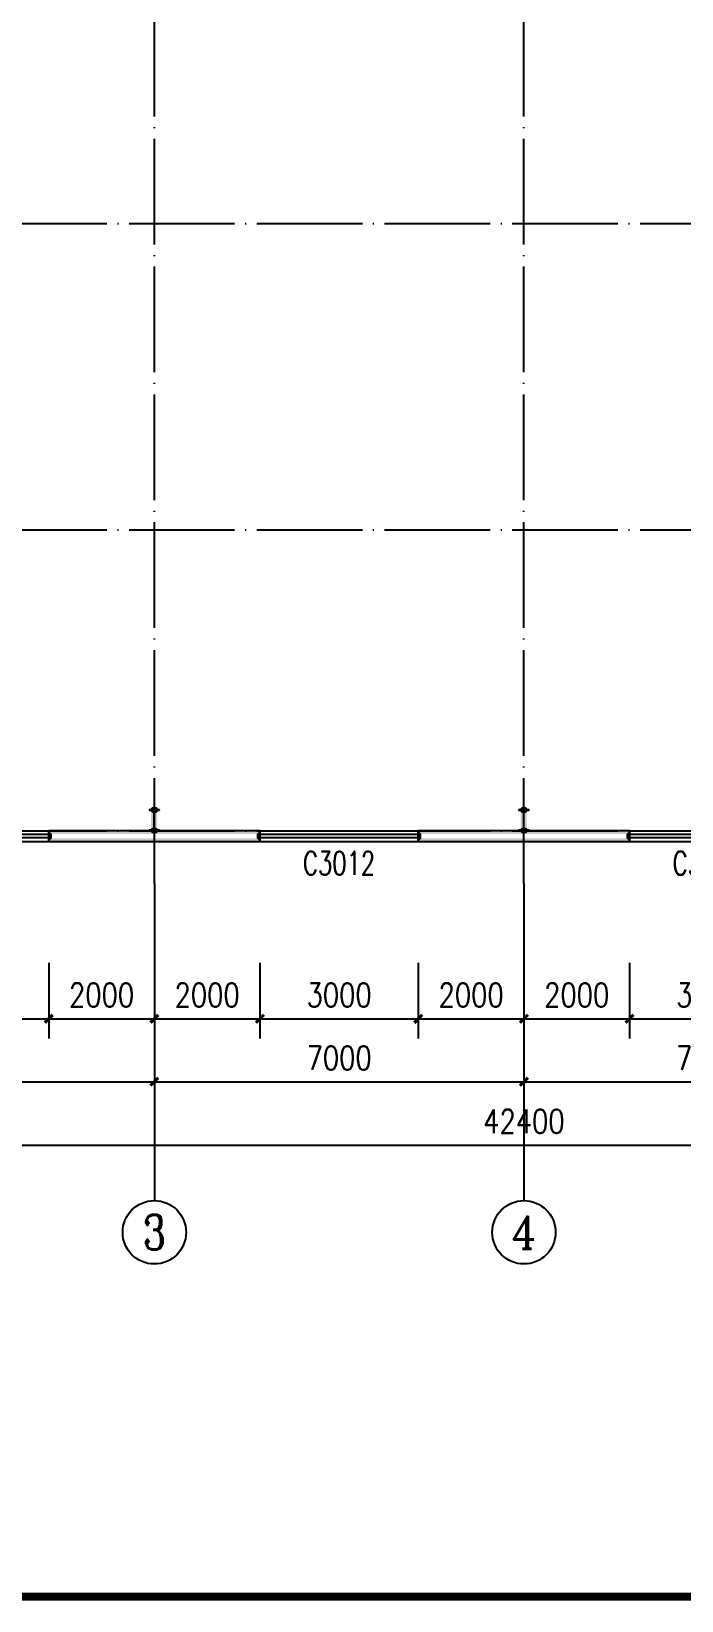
# Model space of a CAD drawing. Extents: x -21908402 to 2004492, y 83987 to 5079726.
# Drawn here: x 1844961 to 1857278, y 274412 to 304119 of the extents above; entities that cross this region are included whole.
import ezdxf
from ezdxf.enums import TextEntityAlignment as Align

# ---------------------------------------------------------------- set-up
doc = ezdxf.new("R2010")
doc.units = 0
doc.header["$LTSCALE"] = 1000
doc.linetypes.add('DOTE', pattern=[2.42, 2, -0.2, 0.02, -0.2])
doc.layers.get('0').update_dxf_attribs({"linetype": 'CONTINUOUS'})
doc.layers.get('DEFPOINTS').update_dxf_attribs({"linetype": 'CONTINUOUS'})
for name, color, linetype in [('AXIS', 3, 'CONTINUOUS'), ('AXIS_TEXT', 7, 'CONTINUOUS'), ('COLUMN', 9, 'CONTINUOUS'), ('DOTE', 1, 'DOTE'), ('PUB_DIM', 3, 'CONTINUOUS'), ('PUB_TITLE', 4, 'CONTINUOUS'), ('PUB_WALL', 9, 'CONTINUOUS'), ('WALL', 6, 'CONTINUOUS'), ('WINDOW', 94, 'CONTINUOUS'), ('WINDOW_TEXT', 7, 'CONTINUOUS')]:
    doc.layers.add(name, color=color, linetype=linetype)
doc.styles.add('_TCH_AXIS', font='COMPLEX', dxfattribs={"bigfont": 'GBCBIG'})
doc.styles.add('_TCH_WINDOW', font='SIMPLEX', dxfattribs={"bigfont": 'GBCBIG'})
doc.styles.add('COMPLEX', font='COMPLEX')
doc.styles.add('DIM_FONT', font='simplex.shx', dxfattribs={"width": 0.8})
doc.dimstyles.new('DIMN150', dxfattribs={"dimscale": 1.5, "dimtxt": 300, "dimasz": 100, "dimexe": 250, "dimexo": 300, "dimgap": 150, "dimtad": 1, "dimdec": 0, "dimzin": 0, "dimtxsty": 'DIM_FONT', "dimblk": 'ARCHTICK', "dimcen": 0.09, "dimclrt": 7, "dimazin": 3, "dimtfac": 1, "dimtdec": 0, "dimtix": 1, "dimtmove": 0, "dimatfit": 3, "dimtolj": 1, "dimtzin": 0})

# ---------------------------------------------------------------- blocks, each defined once
blk = doc.blocks.new('_ARCHTICK')
at = {"color": 0, "linetype": 'BYBLOCK', "const_width": 0.4}
blk.add_lwpolyline([(-0.5, -0.5), (0.5, 0.5)], dxfattribs=at)
blk = doc.blocks.new('*D203')
at = {"layer": 'DEFPOINTS', "color": 0}
for p in [(1842291, 286935), (1845291, 286935), (1845291, 285427)]:
    blk.add_point(p, dxfattribs=at)
at = {"layer": 'PUB_DIM', "color": 0}
for p, q in [((1842291, 286485), (1842291, 285052)), ((1845291, 286485), (1845291, 285052)), ((1842291, 285427), (1845291, 285427))]:
    blk.add_line(p, q, dxfattribs=at)
at = {"layer": 'PUB_DIM', "color": 0, "xscale": 150, "yscale": 150, "zscale": 150, "rotation": 180}
blk.add_blockref('_ARCHTICK', (1842291, 285427), dxfattribs=at)
at = {"layer": 'PUB_DIM', "color": 0, "xscale": 150, "yscale": 150, "zscale": 150}
blk.add_blockref('_ARCHTICK', (1845291, 285427), dxfattribs=at)
at = {"layer": 'PUB_DIM', "color": 7, "insert": (1843791, 285877), "char_height": 450, "attachment_point": 5, "style": 'DIM_FONT'}
blk.add_mtext('\\A1;3000', dxfattribs=at)
blk = doc.blocks.new('*D204')
at = {"layer": 'DEFPOINTS', "color": 0}
for p in [(1845291, 286935), (1847291, 286935), (1847291, 285427)]:
    blk.add_point(p, dxfattribs=at)
at = {"layer": 'PUB_DIM', "color": 0}
for p, q in [((1845291, 286485), (1845291, 285052)), ((1847291, 286485), (1847291, 285052)), ((1845291, 285427), (1847291, 285427))]:
    blk.add_line(p, q, dxfattribs=at)
at = {"layer": 'PUB_DIM', "color": 0, "xscale": 150, "yscale": 150, "zscale": 150, "rotation": 180}
blk.add_blockref('_ARCHTICK', (1845291, 285427), dxfattribs=at)
at = {"layer": 'PUB_DIM', "color": 0, "xscale": 150, "yscale": 150, "zscale": 150}
blk.add_blockref('_ARCHTICK', (1847291, 285427), dxfattribs=at)
at = {"layer": 'PUB_DIM', "color": 7, "insert": (1846291, 285877), "char_height": 450, "attachment_point": 5, "style": 'DIM_FONT'}
blk.add_mtext('\\A1;2000', dxfattribs=at)
blk = doc.blocks.new('*D205')
at = {"layer": 'DEFPOINTS', "color": 0}
for p in [(1847291, 286935), (1849291, 286935), (1849291, 285427)]:
    blk.add_point(p, dxfattribs=at)
at = {"layer": 'PUB_DIM', "color": 0}
for p, q in [((1847291, 286485), (1847291, 285052)), ((1849291, 286485), (1849291, 285052)), ((1847291, 285427), (1849291, 285427))]:
    blk.add_line(p, q, dxfattribs=at)
at = {"layer": 'PUB_DIM', "color": 0, "xscale": 150, "yscale": 150, "zscale": 150, "rotation": 180}
blk.add_blockref('_ARCHTICK', (1847291, 285427), dxfattribs=at)
at = {"layer": 'PUB_DIM', "color": 0, "xscale": 150, "yscale": 150, "zscale": 150}
blk.add_blockref('_ARCHTICK', (1849291, 285427), dxfattribs=at)
at = {"layer": 'PUB_DIM', "color": 7, "insert": (1848291, 285877), "char_height": 450, "attachment_point": 5, "style": 'DIM_FONT'}
blk.add_mtext('\\A1;2000', dxfattribs=at)
blk = doc.blocks.new('*D206')
at = {"layer": 'DEFPOINTS', "color": 0}
for p in [(1849291, 286935), (1852291, 286935), (1852291, 285427)]:
    blk.add_point(p, dxfattribs=at)
at = {"layer": 'PUB_DIM', "color": 0}
for p, q in [((1849291, 286485), (1849291, 285052)), ((1852291, 286485), (1852291, 285052)), ((1849291, 285427), (1852291, 285427))]:
    blk.add_line(p, q, dxfattribs=at)
at = {"layer": 'PUB_DIM', "color": 0, "xscale": 150, "yscale": 150, "zscale": 150, "rotation": 180}
blk.add_blockref('_ARCHTICK', (1849291, 285427), dxfattribs=at)
at = {"layer": 'PUB_DIM', "color": 0, "xscale": 150, "yscale": 150, "zscale": 150}
blk.add_blockref('_ARCHTICK', (1852291, 285427), dxfattribs=at)
at = {"layer": 'PUB_DIM', "color": 7, "insert": (1850791, 285877), "char_height": 450, "attachment_point": 5, "style": 'DIM_FONT'}
blk.add_mtext('\\A1;3000', dxfattribs=at)
blk = doc.blocks.new('*D207')
at = {"layer": 'DEFPOINTS', "color": 0}
for p in [(1852291, 286935), (1854291, 286935), (1854291, 285427)]:
    blk.add_point(p, dxfattribs=at)
at = {"layer": 'PUB_DIM', "color": 0}
for p, q in [((1852291, 286485), (1852291, 285052)), ((1854291, 286485), (1854291, 285052)), ((1852291, 285427), (1854291, 285427))]:
    blk.add_line(p, q, dxfattribs=at)
at = {"layer": 'PUB_DIM', "color": 0, "xscale": 150, "yscale": 150, "zscale": 150, "rotation": 180}
blk.add_blockref('_ARCHTICK', (1852291, 285427), dxfattribs=at)
at = {"layer": 'PUB_DIM', "color": 0, "xscale": 150, "yscale": 150, "zscale": 150}
blk.add_blockref('_ARCHTICK', (1854291, 285427), dxfattribs=at)
at = {"layer": 'PUB_DIM', "color": 7, "insert": (1853291, 285877), "char_height": 450, "attachment_point": 5, "style": 'DIM_FONT'}
blk.add_mtext('\\A1;2000', dxfattribs=at)
blk = doc.blocks.new('*D208')
at = {"layer": 'DEFPOINTS', "color": 0}
for p in [(1854291, 286935), (1856291, 286935), (1856291, 285427)]:
    blk.add_point(p, dxfattribs=at)
at = {"layer": 'PUB_DIM', "color": 0}
for p, q in [((1854291, 286485), (1854291, 285052)), ((1856291, 286485), (1856291, 285052)), ((1854291, 285427), (1856291, 285427))]:
    blk.add_line(p, q, dxfattribs=at)
at = {"layer": 'PUB_DIM', "color": 0, "xscale": 150, "yscale": 150, "zscale": 150, "rotation": 180}
blk.add_blockref('_ARCHTICK', (1854291, 285427), dxfattribs=at)
at = {"layer": 'PUB_DIM', "color": 0, "xscale": 150, "yscale": 150, "zscale": 150}
blk.add_blockref('_ARCHTICK', (1856291, 285427), dxfattribs=at)
at = {"layer": 'PUB_DIM', "color": 7, "insert": (1855291, 285877), "char_height": 450, "attachment_point": 5, "style": 'DIM_FONT'}
blk.add_mtext('\\A1;2000', dxfattribs=at)
blk = doc.blocks.new('*D209')
at = {"layer": 'DEFPOINTS', "color": 0}
for p in [(1856291, 286935), (1859291, 286935), (1859291, 285427)]:
    blk.add_point(p, dxfattribs=at)
at = {"layer": 'PUB_DIM', "color": 0}
for p, q in [((1856291, 286485), (1856291, 285052)), ((1859291, 286485), (1859291, 285052)), ((1856291, 285427), (1859291, 285427))]:
    blk.add_line(p, q, dxfattribs=at)
at = {"layer": 'PUB_DIM', "color": 0, "xscale": 150, "yscale": 150, "zscale": 150, "rotation": 180}
blk.add_blockref('_ARCHTICK', (1856291, 285427), dxfattribs=at)
at = {"layer": 'PUB_DIM', "color": 0, "xscale": 150, "yscale": 150, "zscale": 150}
blk.add_blockref('_ARCHTICK', (1859291, 285427), dxfattribs=at)
at = {"layer": 'PUB_DIM', "color": 7, "insert": (1857791, 285877), "char_height": 450, "attachment_point": 5, "style": 'DIM_FONT'}
blk.add_mtext('\\A1;3000', dxfattribs=at)
blk = doc.blocks.new('*D282')
at = {"layer": 'AXIS', "color": 0}
for p, q in [((1840291, 287535), (1840291, 283860)), ((1847291, 287535), (1847291, 283860)), ((1840291, 284235), (1847291, 284235))]:
    blk.add_line(p, q, dxfattribs=at)
at = {"layer": 'DEFPOINTS', "color": 0}
for p in [(1840291, 287985), (1847291, 287985), (1847291, 284235)]:
    blk.add_point(p, dxfattribs=at)
at = {"layer": 'AXIS', "color": 0, "xscale": 150, "yscale": 150, "zscale": 150, "rotation": 180}
blk.add_blockref('_ARCHTICK', (1840291, 284235), dxfattribs=at)
at = {"layer": 'AXIS', "color": 0, "xscale": 150, "yscale": 150, "zscale": 150}
blk.add_blockref('_ARCHTICK', (1847291, 284235), dxfattribs=at)
at = {"layer": 'AXIS', "color": 7, "insert": (1843791, 284685), "char_height": 450, "attachment_point": 5, "style": 'DIM_FONT'}
blk.add_mtext('\\A1;7000', dxfattribs=at)
blk = doc.blocks.new('*D283')
at = {"layer": 'AXIS', "color": 0}
for p, q in [((1847291, 287535), (1847291, 283860)), ((1854291, 287535), (1854291, 283860)), ((1847291, 284235), (1854291, 284235))]:
    blk.add_line(p, q, dxfattribs=at)
at = {"layer": 'DEFPOINTS', "color": 0}
for p in [(1847291, 287985), (1854291, 287985), (1854291, 284235)]:
    blk.add_point(p, dxfattribs=at)
at = {"layer": 'AXIS', "color": 0, "xscale": 150, "yscale": 150, "zscale": 150, "rotation": 180}
blk.add_blockref('_ARCHTICK', (1847291, 284235), dxfattribs=at)
at = {"layer": 'AXIS', "color": 0, "xscale": 150, "yscale": 150, "zscale": 150}
blk.add_blockref('_ARCHTICK', (1854291, 284235), dxfattribs=at)
at = {"layer": 'AXIS', "color": 7, "insert": (1850791, 284685), "char_height": 450, "attachment_point": 5, "style": 'DIM_FONT'}
blk.add_mtext('\\A1;7000', dxfattribs=at)
blk = doc.blocks.new('*D284')
at = {"layer": 'AXIS', "color": 0}
for p, q in [((1854291, 287535), (1854291, 283860)), ((1861291, 287535), (1861291, 283860)), ((1854291, 284235), (1861291, 284235))]:
    blk.add_line(p, q, dxfattribs=at)
at = {"layer": 'DEFPOINTS', "color": 0}
for p in [(1854291, 287985), (1861291, 287985), (1861291, 284235)]:
    blk.add_point(p, dxfattribs=at)
at = {"layer": 'AXIS', "color": 0, "xscale": 150, "yscale": 150, "zscale": 150, "rotation": 180}
blk.add_blockref('_ARCHTICK', (1854291, 284235), dxfattribs=at)
at = {"layer": 'AXIS', "color": 0, "xscale": 150, "yscale": 150, "zscale": 150}
blk.add_blockref('_ARCHTICK', (1861291, 284235), dxfattribs=at)
at = {"layer": 'AXIS', "color": 7, "insert": (1857791, 284685), "char_height": 450, "attachment_point": 5, "style": 'DIM_FONT'}
blk.add_mtext('\\A1;7000', dxfattribs=at)
blk = doc.blocks.new('*D288')
at = {"layer": 'AXIS', "color": 0}
for p, q in [((1833091, 287535), (1833091, 282660)), ((1875491, 287535), (1875491, 282660)), ((1833091, 283035), (1875491, 283035))]:
    blk.add_line(p, q, dxfattribs=at)
at = {"layer": 'DEFPOINTS', "color": 0}
for p in [(1833091, 287985), (1875491, 287985), (1875491, 283035)]:
    blk.add_point(p, dxfattribs=at)
at = {"layer": 'AXIS', "color": 0, "xscale": 150, "yscale": 150, "zscale": 150, "rotation": 180}
blk.add_blockref('_ARCHTICK', (1833091, 283035), dxfattribs=at)
at = {"layer": 'AXIS', "color": 0, "xscale": 150, "yscale": 150, "zscale": 150}
blk.add_blockref('_ARCHTICK', (1875491, 283035), dxfattribs=at)
at = {"layer": 'AXIS', "color": 7, "insert": (1854291, 283485), "char_height": 450, "attachment_point": 5, "style": 'DIM_FONT'}
blk.add_mtext('\\A1;42400', dxfattribs=at)
blk = doc.blocks.new('_AXISO')
blk.add_circle((0, 0), 0.5)
at = {"layer": 'AXIS_TEXT', "style": 'COMPLEX', "width": 1.041667}
blk.add_attdef('A', text='', height=0.56, dxfattribs=at).set_placement((-0.25, -0.28), (0.25, -0.28), align=Align.FIT)
blk = doc.blocks.new('$WINLIB2D$00000001')
at = {"color": 0}
for points in [[(-0.5, 0.5), (-0.5, -0.5)], [(-0.5, 0.5), (0.5, 0.5)], [(0.5, -0.5), (0.5, 0.5)], [(0.5, 0.1667), (-0.5, 0.1667)], [(0.5, -0.1667), (-0.5, -0.1667)], [(-0.5, -0.5), (0.5, -0.5)]]:
    blk.add_lwpolyline(points, dxfattribs=at)

msp = doc.modelspace()

# ---------------------------------------------------------------- hatches: boundary and pattern name
at = {"layer": 'COLUMN'}
for points in [[(1847191, 289384.7), (1847191, 289374.7), (1847251, 289434.7), (1847251, 289324.7)], [(1847191, 289374.7), (1847278.8, 289374.7), (1847303.7, 289434.7), (1847251, 289434.7)], [(1847391, 289384.7), (1847191, 289384.7), (1847251, 289324.7), (1847331, 289324.7)], [(1847289.8, 289369.7), (1847294.8, 289374.7), (1847270, 289434.7), (1847229.8, 289394.5)], [(1847289.8, 288999.7), (1847289.8, 289369.7), (1847229.8, 289394.5), (1847229.8, 288974.8)], [(1847294.8, 289374.7), (1847391, 289374.7), (1847331, 289434.7), (1847270, 289434.7)], [(1847278.8, 289374.7), (1847283.8, 289369.7), (1847343.8, 289394.5), (1847303.7, 289434.7)], [(1847283.8, 289369.7), (1847283.8, 288999.7), (1847343.8, 288974.8), (1847343.8, 289394.5)], [(1847391, 289374.7), (1847391, 289384.7), (1847331, 289324.7), (1847331, 289434.7)], [(1854191, 289384.7), (1854191, 289374.7), (1854251, 289434.7), (1854251, 289324.7)], [(1854191, 289374.7), (1854278.8, 289374.7), (1854303.7, 289434.7), (1854251, 289434.7)], [(1854391, 289384.7), (1854191, 289384.7), (1854251, 289324.7), (1854331, 289324.7)], [(1854289.8, 289369.7), (1854294.8, 289374.7), (1854270, 289434.7), (1854229.8, 289394.5)], [(1854289.8, 288999.7), (1854289.8, 289369.7), (1854229.8, 289394.5), (1854229.8, 288974.8)], [(1854294.8, 289374.7), (1854391, 289374.7), (1854331, 289434.7), (1854270, 289434.7)], [(1854278.8, 289374.7), (1854283.8, 289369.7), (1854343.8, 289394.5), (1854303.7, 289434.7)], [(1854283.8, 289369.7), (1854283.8, 288999.7), (1854343.8, 288974.8), (1854343.8, 289394.5)], [(1854391, 289374.7), (1854391, 289384.7), (1854331, 289324.7), (1854331, 289434.7)], [(1847191, 288984.7), (1847391, 288984.7), (1847331, 289044.7), (1847251, 289044.7)], [(1847191, 288994.7), (1847191, 288984.7), (1847251, 289044.7), (1847251, 288934.7)], [(1847391, 288984.7), (1847391, 288994.7), (1847331, 288934.7), (1847331, 289044.7)], [(1854191, 288984.7), (1854391, 288984.7), (1854331, 289044.7), (1854251, 289044.7)], [(1854191, 288994.7), (1854191, 288984.7), (1854251, 289044.7), (1854251, 288934.7)], [(1854391, 288984.7), (1854391, 288994.7), (1854331, 288934.7), (1854331, 289044.7)], [(1847278.8, 288994.7), (1847191, 288994.7), (1847251, 288934.7), (1847303.7, 288934.7)], [(1847294.8, 288994.7), (1847289.8, 288999.7), (1847229.8, 288974.8), (1847270, 288934.7)], [(1847391, 288994.7), (1847294.8, 288994.7), (1847270, 288934.7), (1847331, 288934.7)], [(1847283.8, 288999.7), (1847278.8, 288994.7), (1847303.7, 288934.7), (1847343.8, 288974.8)], [(1854278.8, 288994.7), (1854191, 288994.7), (1854251, 288934.7), (1854303.7, 288934.7)], [(1854294.8, 288994.7), (1854289.8, 288999.7), (1854229.8, 288974.8), (1854270, 288934.7)], [(1854391, 288994.7), (1854294.8, 288994.7), (1854270, 288934.7), (1854331, 288934.7)], [(1854283.8, 288999.7), (1854278.8, 288994.7), (1854303.7, 288934.7), (1854343.8, 288974.8)]]:
    msp.add_hatch(color=256, dxfattribs=at).paths.add_polyline_path(points)
at = {"layer": 'PUB_WALL'}
for points in [[(1847288.9, 288984.7), (1845291, 288984.7), (1845351, 288924.7), (1847288.9, 288924.7)], [(1845291, 288984.7), (1845291, 288784.7), (1845351, 288844.7), (1845351, 288924.7)], [(1845291, 288784.7), (1847288.9, 288784.7), (1847288.9, 288844.7), (1845351, 288844.7)], [(1849291, 288984.7), (1847288.9, 288984.7), (1847288.9, 288924.7), (1849231, 288924.7)], [(1847288.9, 288784.7), (1849291, 288784.7), (1849231, 288844.7), (1847288.9, 288844.7)], [(1849291, 288784.7), (1849291, 288984.7), (1849231, 288924.7), (1849231, 288844.7)], [(1854288.9, 288984.7), (1852291, 288984.7), (1852351, 288924.7), (1854288.9, 288924.7)], [(1852291, 288984.7), (1852291, 288784.7), (1852351, 288844.7), (1852351, 288924.7)], [(1852291, 288784.7), (1854288.9, 288784.7), (1854288.9, 288844.7), (1852351, 288844.7)], [(1856291, 288984.7), (1854288.9, 288984.7), (1854288.9, 288924.7), (1856231, 288924.7)], [(1854288.9, 288784.7), (1856291, 288784.7), (1856231, 288844.7), (1854288.9, 288844.7)], [(1856291, 288784.7), (1856291, 288984.7), (1856231, 288924.7), (1856231, 288844.7)]]:
    msp.add_hatch(color=256, dxfattribs=at).paths.add_polyline_path(points)

# ---------------------------------------------------------------- linework, layer by layer
at = {"layer": 'AXIS'}
for p, q in [((1847291, 287984.7), (1847291, 281984.7)), ((1854291, 287984.7), (1854291, 281984.7))]:
    msp.add_line(p, q, dxfattribs=at)
at = {"layer": 'COLUMN'}
for p, q in [((1847391, 289384.7), (1847191, 289384.7)), ((1847191, 289384.7), (1847191, 289374.7)), ((1847191, 289374.7), (1847278.8, 289374.7)), ((1847278.8, 289374.7), (1847283.8, 289369.7)), ((1847283.8, 289369.7), (1847283.8, 288999.7)), ((1847289.8, 289369.7), (1847294.8, 289374.7)), ((1847289.8, 288999.7), (1847289.8, 289369.7)), ((1847294.8, 289374.7), (1847391, 289374.7)), ((1847391, 289374.7), (1847391, 289384.7)), ((1854391, 289384.7), (1854191, 289384.7)), ((1854191, 289384.7), (1854191, 289374.7)), ((1854191, 289374.7), (1854278.8, 289374.7)), ((1854278.8, 289374.7), (1854283.8, 289369.7)), ((1854283.8, 289369.7), (1854283.8, 288999.7)), ((1854289.8, 289369.7), (1854294.8, 289374.7)), ((1854289.8, 288999.7), (1854289.8, 289369.7)), ((1854294.8, 289374.7), (1854391, 289374.7)), ((1854391, 289374.7), (1854391, 289384.7)), ((1847278.8, 288994.7), (1847191, 288994.7)), ((1847191, 288994.7), (1847191, 288984.7)), ((1847191, 288984.7), (1847391, 288984.7)), ((1847283.8, 288999.7), (1847278.8, 288994.7)), ((1847294.8, 288994.7), (1847289.8, 288999.7)), ((1847391, 288994.7), (1847294.8, 288994.7)), ((1847391, 288984.7), (1847391, 288994.7)), ((1854278.8, 288994.7), (1854191, 288994.7)), ((1854191, 288994.7), (1854191, 288984.7)), ((1854191, 288984.7), (1854391, 288984.7)), ((1854283.8, 288999.7), (1854278.8, 288994.7)), ((1854294.8, 288994.7), (1854289.8, 288999.7)), ((1854391, 288994.7), (1854294.8, 288994.7)), ((1854391, 288984.7), (1854391, 288994.7))]:
    msp.add_line(p, q, dxfattribs=at)
at = {"layer": 'DOTE'}
for p, q in [((1847291, 287984.7), (1847291, 324584.7)), ((1854291, 287984.7), (1854291, 324584.7)), ((1832291, 300484.7), (1876291, 300484.7)), ((1832291, 294684.7), (1876291, 294684.7)), ((1832291, 288984.7), (1876291, 288984.7))]:
    msp.add_line(p, q, dxfattribs=at)
at = {"layer": 'PUB_TITLE', "const_width": 150}
msp.add_lwpolyline([(1815141.5, 274487.2), (1898991.5, 274487.2), (1898991.5, 334487.2), (1815141.5, 334487.2)], close=True, dxfattribs=at)
at = {"layer": 'WALL'}
for p, q in [((1847191, 288984.7), (1845291, 288984.7)), ((1845291, 288984.7), (1845291, 288784.7)), ((1845291, 288784.7), (1847288.9, 288784.7)), ((1847288.9, 288784.7), (1849291, 288784.7)), ((1849291, 288984.7), (1847391, 288984.7)), ((1849291, 288784.7), (1849291, 288984.7)), ((1854191, 288984.7), (1852291, 288984.7)), ((1852291, 288984.7), (1852291, 288784.7)), ((1852291, 288784.7), (1854288.9, 288784.7)), ((1854288.9, 288784.7), (1856291, 288784.7)), ((1856291, 288984.7), (1854391, 288984.7)), ((1856291, 288784.7), (1856291, 288984.7))]:
    msp.add_line(p, q, dxfattribs=at)

# ---------------------------------------------------------------- block references
at = {"layer": 'AXIS'}
ref = msp.add_blockref('_AXISO', (1847291, 281384.7), dxfattribs=dict(at, xscale=1200, yscale=1200, zscale=1200))
ref.add_attrib('A', '3', dxfattribs={"layer": 'AXIS_TEXT', "height": 657.6, "style": '_TCH_AXIS'}).set_placement((1847071.8, 281055.9), (1847510.2, 281055.9), align=Align.FIT)
ref = msp.add_blockref('_AXISO', (1854291, 281384.7), dxfattribs=dict(at, xscale=1200, yscale=1200, zscale=1200))
ref.add_attrib('A', '4', dxfattribs={"layer": 'AXIS_TEXT', "height": 625, "style": '_TCH_AXIS'}).set_placement((1854052.9, 281072.2), (1854529.1, 281072.2), align=Align.FIT)
at = {"layer": 'WINDOW'}
ref = msp.add_blockref('$WINLIB2D$00000001', (1843791, 288884.7), dxfattribs=dict(at, xscale=3000, yscale=200, zscale=3000))
ref.add_attrib('A', 'C3012', (1843108.5, 288149), dxfattribs={"layer": 'WINDOW_TEXT', "height": 446.25, "style": '_TCH_WINDOW', "width": 0.705882})
ref = msp.add_blockref('$WINLIB2D$00000001', (1850791, 288884.7), dxfattribs=dict(at, xscale=3000, yscale=200, zscale=3000))
ref.add_attrib('A', 'C3012', (1850108.5, 288149), dxfattribs={"layer": 'WINDOW_TEXT', "height": 446.25, "style": '_TCH_WINDOW', "width": 0.705882})
ref = msp.add_blockref('$WINLIB2D$00000001', (1857791, 288884.7), dxfattribs=dict(at, xscale=3000, yscale=200, zscale=3000))
ref.add_attrib('A', 'C3012', (1857108.5, 288149), dxfattribs={"layer": 'WINDOW_TEXT', "height": 446.25, "style": '_TCH_WINDOW', "width": 0.705882})

# ---------------------------------------------------------------- dimensions: what is measured, and where the dimension line sits
at = {"layer": 'AXIS'}
for p1, p2, distance, picture, middle in [((1833091, 287984.7), (1875491, 287984.7), -4950, '*D288', (1854291, 283484.7)), ((1840291, 287984.7), (1847291, 287984.7), -3750, '*D282', (1843791, 284684.7)), ((1847291, 287984.7), (1854291, 287984.7), -3750, '*D283', (1850791, 284684.7)), ((1854291, 287984.7), (1861291, 287984.7), -3750, '*D284', (1857791, 284684.7))]:
    dim = msp.add_aligned_dim(p1=p1, p2=p2, distance=distance, dimstyle='DIMN150', dxfattribs=at)
    dim.commit()
    dim.dimension.update_dxf_attribs({"geometry": picture, "text_midpoint": middle})
at = {"layer": 'PUB_DIM'}
for p1, p2, picture, middle in [((1842291, 286934.7), (1845291, 286934.7), '*D203', (1843791, 285877.1)), ((1845291, 286934.7), (1847291, 286934.7), '*D204', (1846291, 285877.1)), ((1847291, 286934.7), (1849291, 286934.7), '*D205', (1848291, 285877.1)), ((1849291, 286934.7), (1852291, 286934.7), '*D206', (1850791, 285877.1)), ((1852291, 286934.7), (1854291, 286934.7), '*D207', (1853291, 285877.1)), ((1854291, 286934.7), (1856291, 286934.7), '*D208', (1855291, 285877.1)), ((1856291, 286934.7), (1859291, 286934.7), '*D209', (1857791, 285877.1))]:
    dim = msp.add_aligned_dim(p1=p1, p2=p2, distance=-1507.6, dimstyle='DIMN150', dxfattribs=at)
    dim.commit()
    dim.dimension.update_dxf_attribs({"geometry": picture, "text_midpoint": middle})

doc.saveas('drawing.dxf')
